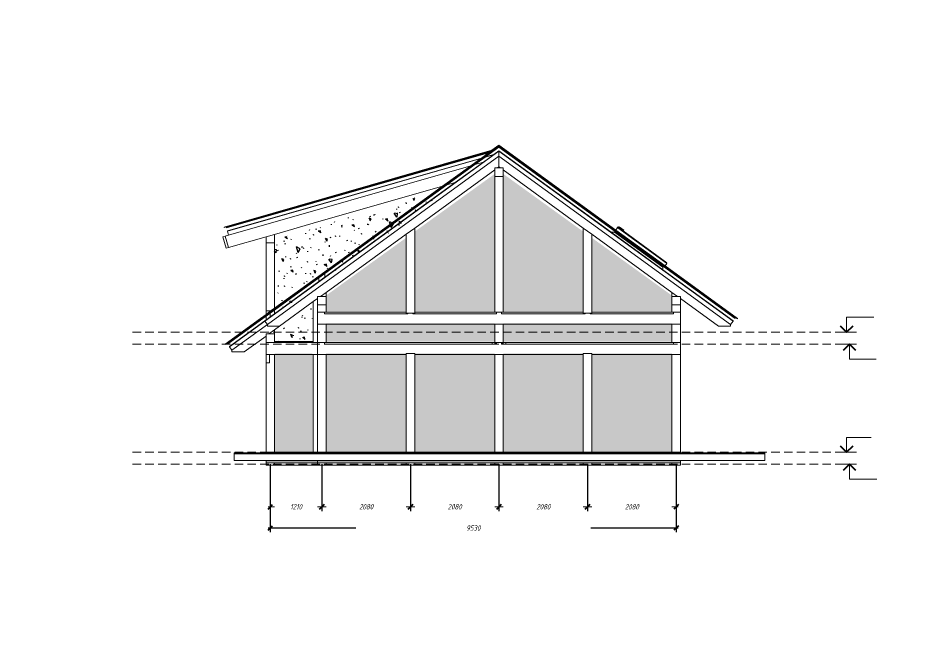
# Model space of a CAD drawing. Header units: millimetres. Extents: x 0 to 6720, y 0 to 297.
# Drawn here: x 3343.4 to 3763.4, y 0 to 297 of the extents above; entities that cross this region are included whole.
import ezdxf

# ---------------------------------------------------------------- set-up
doc = ezdxf.new("R2010")
doc.units = ezdxf.units.MM
for name, pattern in [('K5LT32768', [0]), ('K5LT_BASIC', [0]), ('K5LT_DASHED', [6, 4, -2]), ('K5LT_THIN', [0])]:
    doc.linetypes.add(name, pattern=pattern)
doc.layers.add('Системный слой', color=7, linetype='Continuous')
doc.styles.add('KDIMTEXTSTYLE', font='GOST_AU.SHX', dxfattribs={"width": 0.96, "oblique": 15, "height": 5})
doc.styles.add('KTEXTSTYLE', font='GOST_AU.SHX', dxfattribs={"width": 0.96, "height": 5})
doc.dimstyles.new('KDIMSTYLE (0.02)', dxfattribs={"dimtxt": 5, "dimasz": 1, "dimexe": 2, "dimexo": 0, "dimgap": 1, "dimtad": 1, "dimlfac": 50, "dimtxsty": 'KDIMTEXTSTYLE', "dimsah": 1, "dimcen": 0, "dimdle": 1, "dimadec": 0, "dimazin": 0, "dimtfac": 0.667, "dimtmove": 0, "dimatfit": 3, "dimfxl": 0, "dimtvp": 1, "dimtolj": 1, "dimtzin": 0, "dimarcsym": 0})

# ---------------------------------------------------------------- blocks, each defined once
blk = doc.blocks.new('U57')
at = {"layer": 'Системный слой', "color": 7, "linetype": 'K5LT32768', "lineweight": 18}
for p, q in [((3569.38, 236.93), (3458.23, 156.18)), ((3458.29, 156.1), (3569.38, 236.81)), ((3563.08, 231.74), (3569.38, 236.32)), ((3566.08, 234.78), (3569.38, 237.18)), ((3569.38, 237.18), (3569.38, 236.93)), ((3624.22, 197.34), (3569.38, 237.18)), ((3569.38, 236.93), (3569.38, 236.81)), ((3569.38, 236.93), (3680.53, 156.18)), ((3569.38, 236.81), (3569.38, 236.32)), ((3569.38, 236.81), (3680.47, 156.1)), ((3623.97, 196.65), (3569.38, 236.32)), ((3440.26, 198.7), (3566.08, 234.78)), ((3441.28, 198.79), (3565.6, 234.44)), ((3565.37, 234.27), (3441.31, 198.69)), ((3564.42, 233.58), (3441.42, 198.31)), ((3441.8, 196.96), (3561.11, 231.17)), ((3569.38, 234.46), (3459.4, 154.56)), ((3460.58, 152.94), (3569.38, 231.99)), ((3558.11, 228.13), (3562.84, 231.56)), ((3560.87, 231), (3561.11, 231.17)), ((3564.42, 233.58), (3561.11, 231.17)), ((3562.04, 229.26), (3566.77, 232.69)), ((3566.77, 232.69), (3562.84, 231.56)), ((3562.84, 231.56), (3563.08, 231.74)), ((3563.08, 231.74), (3567.01, 232.86)), ((3564.42, 233.58), (3565.37, 234.27)), ((3565.37, 234.27), (3565.6, 234.44)), ((3565.6, 234.44), (3566.08, 234.78)), ((3566.77, 232.69), (3567.01, 232.86)), ((3567.01, 232.86), (3569.38, 234.59)), ((3569.38, 234.59), (3569.38, 234.46)), ((3569.38, 234.59), (3622.1, 196.29)), ((3569.38, 234.46), (3569.38, 231.99)), ((3679.36, 154.56), (3569.38, 234.46)), ((3569.38, 231.99), (3569.38, 227.05)), ((3569.38, 231.99), (3678.18, 152.94)), ((3560.87, 231), (3441.83, 196.86)), ((3556.14, 227.56), (3442.38, 194.94)), ((3556.14, 227.56), (3542.89, 217.94)), ((3544.86, 218.5), (3558.11, 228.13)), ((3562.04, 229.26), (3548.8, 219.63)), ((3556.14, 227.56), (3560.87, 231)), ((3558.11, 228.13), (3562.04, 229.26)), ((3569.38, 227.05), (3568.69, 226.54)), ((3569.38, 227.05), (3570.07, 226.54)), ((3569.38, 226.55), (3569.38, 227.05)), ((3567.38, 225.59), (3529.78, 198.27)), ((3567.38, 225.59), (3567.38, 226.54)), ((3567.38, 226.54), (3568.69, 226.54)), ((3567.38, 222.54), (3567.38, 225.59)), ((3568.69, 226.54), (3569.37, 226.54)), ((3569.38, 226.55), (3569.37, 226.54)), ((3569.37, 226.54), (3569.39, 226.54)), ((3569.39, 226.54), (3569.38, 226.55)), ((3569.39, 226.54), (3570.07, 226.54)), ((3570.07, 226.54), (3571.38, 226.54)), ((3571.38, 226.54), (3571.38, 225.59)), ((3571.38, 225.59), (3571.38, 222.54)), ((3571.38, 225.59), (3608.98, 198.27)), ((3487.58, 175.15), (3548.8, 219.63)), ((3487.58, 176.89), (3544.86, 218.5)), ((3544.86, 218.5), (3548.8, 219.63)), ((3567.38, 222.54), (3567.38, 158.74)), ((3571.38, 222.54), (3567.38, 222.54)), ((3571.38, 158.74), (3571.38, 222.54)), ((3487.58, 177.75), (3542.89, 217.94)), ((3487.58, 202.08), (3542.89, 217.94)), ((3484.78, 201.27), (3487.58, 202.08)), ((3440.26, 198.7), (3440.32, 198.51)), ((3441.28, 198.79), (3440.32, 198.51)), ((3441.28, 198.79), (3441.31, 198.69)), ((3441.31, 198.69), (3441.42, 198.31)), ((3463.98, 195.31), (3484.78, 201.27)), ((3529.78, 198.27), (3525.78, 195.37)), ((3529.78, 158.74), (3529.78, 198.27)), ((3608.98, 198.27), (3608.98, 158.74)), ((3608.98, 198.27), (3612.98, 195.37)), ((3625.07, 198.5), (3624.22, 197.34)), ((3625.21, 198.7), (3625.07, 198.5)), ((3625.23, 198.38), (3625.07, 198.5)), ((3625.33, 198.86), (3625.21, 198.7)), ((3625.37, 198.58), (3625.21, 198.7)), ((3625.23, 198.38), (3625.25, 198.42)), ((3625.37, 198.58), (3625.25, 198.42)), ((3625.25, 198.42), (3648.07, 181.84)), ((3625.65, 198.62), (3625.33, 198.86)), ((3627.7, 196.89), (3625.37, 198.58)), ((3625.77, 198.78), (3625.65, 198.62)), ((3627.94, 197.21), (3625.77, 198.78)), ((3440.84, 194.5), (3439.68, 194.17)), ((3439.68, 194.17), (3441.23, 188.79)), ((3442.38, 194.94), (3440.84, 194.5)), ((3442.38, 189.12), (3440.84, 194.5)), ((3441.8, 196.96), (3441.83, 196.86)), ((3441.83, 196.86), (3442.38, 194.94)), ((3442.38, 189.12), (3459.98, 194.16)), ((3459.98, 194.16), (3463.98, 195.31)), ((3459.98, 191.34), (3459.98, 194.16)), ((3463.98, 191.34), (3463.98, 195.31)), ((3525.78, 195.37), (3488.18, 168.05)), ((3525.78, 158.74), (3525.78, 195.37)), ((3612.98, 195.37), (3612.98, 158.74)), ((3612.98, 195.37), (3650.58, 168.05)), ((3622.1, 196.29), (3646.27, 178.72)), ((3623.7, 196.29), (3622.1, 196.29)), ((3623.97, 196.65), (3623.7, 196.28)), ((3623.7, 196.28), (3623.7, 196.29)), ((3646.27, 179.88), (3623.7, 196.28)), ((3623.97, 196.65), (3646.62, 180.19)), ((3624.22, 197.34), (3647.36, 180.53)), ((3627.7, 196.89), (3627.94, 197.21)), ((3648.19, 182), (3627.7, 196.89)), ((3441.23, 188.79), (3442.38, 189.12)), ((3463.98, 191.34), (3459.98, 191.34)), ((3459.98, 191.34), (3459.98, 159.34)), ((3463.98, 160.6), (3463.98, 191.34)), ((3647.36, 180.53), (3648.21, 181.69)), ((3648.04, 181.81), (3648.07, 181.84)), ((3648.21, 181.69), (3648.04, 181.81)), ((3648.07, 181.84), (3648.19, 182)), ((3484.78, 175.72), (3487.58, 177.75)), ((3484.78, 174.85), (3487.58, 176.89)), ((3487.58, 176.89), (3487.58, 175.15)), ((3646.27, 178.72), (3646.27, 179.88)), ((3646.27, 179.88), (3646.35, 179.82)), ((3646.27, 178.72), (3679.41, 154.64)), ((3646.35, 179.82), (3646.62, 180.19)), ((3646.62, 180.19), (3680.24, 155.77)), ((3647.36, 180.53), (3681.46, 155.75)), ((3463.98, 160.6), (3484.78, 175.72)), ((3463.98, 159.74), (3484.78, 174.85)), ((3463.98, 158.01), (3484.78, 173.12)), ((3484.78, 173.12), (3487.58, 175.15)), ((3484.78, 173.12), (3484.78, 174.85)), ((3488.18, 168.05), (3485.55, 166.14)), ((3488.18, 166.14), (3488.18, 168.05)), ((3650.58, 166.14), (3650.58, 168.05)), ((3650.58, 168.05), (3653.21, 166.14)), ((3484.18, 165.14), (3482.18, 163.69)), ((3485.55, 166.14), (3484.18, 166.14)), ((3484.18, 166.14), (3484.18, 165.14)), ((3484.18, 162.14), (3484.18, 165.14)), ((3488.18, 166.14), (3485.55, 166.14)), ((3488.18, 166.14), (3488.18, 162.14)), ((3653.21, 166.14), (3650.58, 166.14)), ((3650.58, 162.14), (3650.58, 166.14)), ((3654.58, 166.14), (3653.21, 166.14)), ((3654.58, 165.14), (3654.58, 166.14)), ((3654.58, 165.14), (3672.48, 152.14)), ((3654.58, 162.14), (3654.58, 165.14)), ((3461.98, 159.15), (3463.98, 160.6)), ((3461.98, 158.29), (3463.98, 159.74)), ((3463.98, 158.01), (3463.98, 159.74)), ((3482.18, 163.69), (3466.28, 152.14)), ((3482.18, 163.69), (3482.18, 144.94)), ((3484.18, 158.74), (3484.18, 162.14)), ((3488.18, 162.14), (3484.18, 162.14)), ((3488.18, 162.14), (3488.18, 158.74)), ((3650.58, 158.74), (3650.58, 162.14)), ((3654.58, 162.14), (3650.58, 162.14)), ((3654.58, 162.14), (3654.58, 158.74)), ((3457.3, 155.75), (3440.7, 143.69)), ((3441.63, 144.12), (3457.42, 155.59)), ((3441.69, 144.04), (3458.29, 156.1)), ((3441.92, 143.71), (3458.52, 155.77)), ((3457.3, 155.75), (3459.98, 157.7)), ((3457.3, 155.75), (3457.42, 155.59)), ((3457.42, 155.59), (3458.23, 156.18)), ((3458.23, 156.18), (3458.29, 156.1)), ((3458.29, 156.1), (3458.52, 155.77)), ((3458.52, 155.77), (3459.98, 156.83)), ((3461.98, 159.34), (3459.98, 159.34)), ((3459.98, 159.34), (3459.98, 157.7)), ((3461.98, 159.15), (3459.98, 157.7)), ((3459.98, 156.83), (3461.98, 158.29)), ((3459.98, 156.83), (3459.98, 155.34)), ((3461.98, 156.56), (3460.31, 155.34)), ((3461.98, 159.34), (3461.98, 159.15)), ((3461.98, 158.29), (3461.98, 156.56)), ((3463.98, 158.01), (3461.98, 156.56)), ((3484.18, 158.74), (3487.38, 158.74)), ((3484.18, 158.74), (3484.18, 153.14)), ((3487.38, 157.94), (3487.38, 158.74)), ((3488.18, 158.74), (3487.38, 158.74)), ((3526.58, 157.94), (3487.38, 157.94)), ((3488.18, 158.74), (3525.78, 158.74)), ((3525.78, 158.74), (3525.78, 158.34)), ((3525.78, 158.34), (3526.58, 158.34)), ((3526.58, 158.34), (3528.98, 158.34)), ((3526.58, 157.94), (3526.58, 158.34)), ((3528.98, 157.94), (3528.98, 158.34)), ((3529.78, 158.34), (3528.98, 158.34)), ((3568.18, 157.94), (3528.98, 157.94)), ((3529.78, 158.74), (3567.38, 158.74)), ((3529.78, 158.34), (3529.78, 158.74)), ((3567.38, 158.74), (3568.18, 158.74)), ((3568.18, 158.74), (3570.58, 158.74)), ((3568.18, 157.94), (3568.18, 158.74)), ((3570.58, 158.74), (3571.38, 158.74)), ((3570.58, 157.94), (3570.58, 158.74)), ((3609.78, 157.94), (3570.58, 157.94)), ((3571.38, 158.74), (3608.98, 158.74)), ((3608.98, 158.74), (3608.98, 158.34)), ((3608.98, 158.34), (3609.78, 158.34)), ((3609.78, 158.34), (3612.18, 158.34)), ((3609.78, 157.94), (3609.78, 158.34)), ((3612.18, 158.34), (3612.98, 158.34)), ((3612.18, 157.94), (3612.18, 158.34)), ((3651.38, 157.94), (3612.18, 157.94)), ((3612.98, 158.74), (3650.58, 158.74)), ((3612.98, 158.34), (3612.98, 158.74)), ((3650.58, 158.74), (3651.38, 158.74)), ((3651.38, 158.74), (3654.58, 158.74)), ((3651.38, 157.94), (3651.38, 158.74)), ((3654.58, 153.14), (3654.58, 158.74)), ((3680.24, 155.77), (3680.47, 156.1)), ((3680.47, 156.1), (3680.53, 156.18)), ((3680.53, 156.18), (3681.34, 155.59)), ((3681.34, 155.59), (3681.46, 155.75)), ((3459.35, 154.64), (3442.75, 142.58)), ((3459.4, 154.56), (3442.8, 142.5)), ((3443.98, 140.88), (3460.58, 152.94)), ((3459.35, 154.64), (3459.98, 155.1)), ((3459.35, 154.64), (3459.4, 154.56)), ((3459.4, 154.56), (3460.58, 152.94)), ((3459.98, 155.34), (3460.31, 155.34)), ((3459.98, 155.34), (3459.98, 155.1)), ((3460.31, 155.34), (3459.98, 155.1)), ((3460.58, 152.94), (3460.58, 152.14)), ((3460.58, 152.14), (3466.28, 152.14)), ((3463.98, 150.47), (3466.28, 152.14)), ((3484.18, 144.54), (3484.18, 153.14)), ((3488.18, 153.14), (3484.18, 153.14)), ((3488.18, 153.14), (3488.18, 144.54)), ((3488.18, 153.14), (3567.38, 153.14)), ((3567.38, 144.54), (3567.38, 153.14)), ((3571.38, 153.14), (3567.38, 153.14)), ((3571.38, 144.54), (3571.38, 153.14)), ((3571.38, 153.14), (3650.58, 153.14)), ((3650.58, 144.54), (3650.58, 153.14)), ((3654.58, 153.14), (3650.58, 153.14)), ((3654.58, 153.14), (3654.58, 144.54)), ((3672.48, 152.14), (3678.18, 152.14)), ((3678.18, 152.94), (3679.36, 154.56)), ((3678.18, 152.14), (3678.18, 152.94)), ((3679.36, 154.56), (3679.41, 154.64)), ((3449.68, 140.08), (3459.98, 147.56)), ((3461.33, 148.54), (3459.98, 148.54)), ((3459.98, 148.54), (3459.98, 147.56)), ((3459.98, 144.54), (3459.98, 147.56)), ((3461.33, 148.54), (3463.98, 150.47)), ((3463.98, 148.54), (3461.33, 148.54)), ((3463.98, 150.47), (3463.98, 148.54)), ((3463.98, 148.54), (3463.98, 144.94)), ((3440.7, 143.69), (3440.82, 143.53)), ((3440.82, 143.53), (3441.63, 144.12)), ((3441.63, 144.12), (3441.69, 144.04)), ((3441.69, 144.04), (3441.92, 143.71)), ((3459.98, 144.54), (3459.98, 138.94)), ((3463.98, 144.54), (3459.98, 144.54)), ((3482.18, 144.94), (3463.98, 144.94)), ((3463.98, 144.94), (3463.98, 144.54)), ((3463.98, 144.54), (3482.18, 144.54)), ((3482.18, 144.94), (3482.18, 144.54)), ((3482.18, 144.54), (3484.18, 144.54)), ((3484.18, 144.54), (3484.18, 138.94)), ((3484.18, 144.54), (3487.38, 144.54)), ((3487.38, 144.54), (3488.18, 144.54)), ((3487.38, 143.74), (3487.38, 144.54)), ((3566.18, 143.74), (3487.38, 143.74)), ((3488.18, 144.54), (3566.18, 144.54)), ((3566.18, 143.74), (3566.18, 144.54)), ((3566.18, 144.54), (3567.38, 144.54)), ((3567.38, 143.74), (3566.18, 143.74)), ((3567.38, 143.74), (3567.38, 144.54)), ((3567.38, 144.54), (3567.78, 144.54)), ((3567.78, 143.74), (3567.38, 143.74)), ((3567.78, 144.54), (3567.78, 143.74)), ((3567.78, 144.54), (3568.18, 144.54)), ((3568.18, 143.74), (3567.78, 143.74)), ((3568.18, 143.74), (3568.18, 144.54)), ((3568.18, 144.54), (3570.58, 144.54)), ((3570.58, 144.54), (3570.98, 144.54)), ((3570.58, 143.74), (3570.58, 144.54)), ((3570.98, 143.74), (3570.58, 143.74)), ((3570.98, 144.54), (3570.98, 143.74)), ((3570.98, 144.54), (3571.38, 144.54)), ((3571.38, 143.74), (3570.98, 143.74)), ((3571.38, 143.74), (3571.38, 144.54)), ((3571.38, 144.54), (3572.58, 144.54)), ((3572.58, 143.74), (3571.38, 143.74)), ((3572.58, 144.54), (3572.58, 143.74)), ((3572.58, 144.54), (3650.58, 144.54)), ((3651.38, 143.74), (3572.58, 143.74)), ((3650.58, 144.54), (3651.38, 144.54)), ((3651.38, 144.54), (3654.58, 144.54)), ((3651.38, 143.74), (3651.38, 144.54)), ((3654.58, 138.94), (3654.58, 144.54)), ((3442.75, 142.58), (3442.8, 142.5)), ((3442.8, 142.5), (3443.98, 140.88)), ((3443.98, 140.88), (3443.98, 140.08)), ((3449.68, 140.08), (3443.98, 140.08)), ((3459.98, 138.94), (3461.58, 138.94)), ((3459.98, 134.94), (3459.98, 138.94)), ((3461.58, 138.94), (3463.98, 138.94)), ((3461.58, 138.94), (3461.58, 134.94)), ((3463.98, 92.94), (3463.98, 138.94)), ((3482.18, 138.94), (3463.98, 138.94)), ((3484.18, 138.94), (3482.18, 138.94)), ((3482.18, 138.94), (3482.18, 92.94)), ((3484.18, 138.94), (3484.18, 92.94)), ((3484.18, 138.94), (3488.18, 138.94)), ((3488.18, 92.94), (3488.18, 138.94)), ((3525.78, 138.94), (3488.18, 138.94)), ((3525.78, 139.34), (3525.78, 138.94)), ((3529.78, 139.34), (3525.78, 139.34)), ((3525.78, 138.94), (3525.78, 92.94)), ((3529.78, 138.94), (3529.78, 139.34)), ((3529.78, 92.94), (3529.78, 138.94)), ((3567.38, 138.94), (3529.78, 138.94)), ((3567.38, 138.94), (3567.38, 92.94)), ((3571.38, 138.94), (3567.38, 138.94)), ((3571.38, 92.94), (3571.38, 138.94)), ((3608.98, 138.94), (3571.38, 138.94)), ((3612.98, 139.34), (3608.98, 139.34)), ((3608.98, 139.34), (3608.98, 138.94)), ((3608.98, 138.94), (3608.98, 92.94)), ((3612.98, 138.94), (3612.98, 139.34)), ((3612.98, 92.94), (3612.98, 138.94)), ((3650.58, 138.94), (3612.98, 138.94)), ((3650.58, 92.94), (3650.58, 138.94)), ((3654.58, 138.94), (3650.58, 138.94)), ((3654.58, 92.94), (3654.58, 138.94)), ((3461.58, 134.94), (3459.98, 134.94)), ((3459.98, 134.94), (3459.98, 92.94)), ((3459.98, 92.7), (3444.98, 92.7)), ((3444.98, 92.14), (3444.98, 92.7)), ((3463.98, 92.94), (3459.98, 92.94)), ((3459.98, 92.94), (3459.98, 92.7)), ((3459.98, 92.7), (3463.98, 92.7)), ((3463.98, 92.94), (3482.18, 92.94)), ((3463.98, 92.94), (3463.98, 92.7)), ((3482.98, 92.7), (3463.98, 92.7)), ((3482.18, 92.94), (3482.98, 92.94)), ((3482.98, 92.7), (3482.98, 92.94)), ((3484.18, 92.94), (3482.98, 92.94)), ((3482.98, 92.7), (3484.18, 92.7)), ((3484.18, 92.94), (3488.18, 92.94)), ((3484.18, 92.94), (3484.18, 92.7)), ((3488.18, 92.7), (3484.18, 92.7)), ((3488.18, 92.94), (3525.78, 92.94)), ((3488.18, 92.7), (3488.18, 92.94)), ((3526.58, 92.7), (3488.18, 92.7)), ((3525.78, 92.94), (3526.58, 92.94)), ((3526.58, 92.94), (3526.58, 92.7)), ((3526.58, 92.94), (3528.98, 92.94)), ((3528.98, 92.7), (3526.58, 92.7)), ((3528.98, 92.7), (3528.98, 92.94)), ((3528.98, 92.94), (3529.78, 92.94)), ((3568.18, 92.7), (3528.98, 92.7)), ((3529.78, 92.94), (3567.38, 92.94)), ((3567.38, 92.94), (3568.18, 92.94)), ((3568.18, 92.7), (3568.18, 92.94)), ((3568.18, 92.94), (3570.58, 92.94)), ((3570.58, 92.7), (3568.18, 92.7)), ((3570.58, 92.7), (3570.58, 92.94)), ((3571.38, 92.94), (3570.58, 92.94)), ((3609.78, 92.7), (3570.58, 92.7)), ((3571.38, 92.94), (3608.98, 92.94)), ((3608.98, 92.94), (3609.78, 92.94)), ((3609.78, 92.94), (3612.18, 92.94)), ((3609.78, 92.94), (3609.78, 92.7)), ((3612.18, 92.7), (3609.78, 92.7)), ((3612.18, 92.94), (3612.18, 92.7)), ((3612.18, 92.94), (3612.98, 92.94)), ((3650.58, 92.7), (3612.18, 92.7)), ((3612.98, 92.94), (3650.58, 92.94)), ((3650.58, 92.94), (3654.58, 92.94)), ((3650.58, 92.7), (3650.58, 92.94)), ((3654.58, 92.7), (3650.58, 92.7)), ((3654.58, 92.7), (3654.58, 92.94)), ((3694.18, 92.7), (3654.58, 92.7)), ((3694.18, 92.14), (3694.18, 92.7)), ((3694.18, 92.14), (3444.98, 92.14)), ((3444.98, 89.14), (3444.98, 92.14)), ((3444.98, 89.14), (3459.98, 89.14)), ((3459.98, 89.14), (3459.98, 88.94)), ((3484.18, 89.14), (3459.98, 89.14)), ((3459.98, 88.94), (3459.98, 87.94)), ((3459.98, 88.94), (3484.18, 88.94)), ((3484.18, 88.94), (3484.18, 89.14)), ((3484.18, 89.14), (3525.78, 89.14)), ((3484.18, 87.94), (3484.18, 88.94)), ((3525.78, 88.94), (3484.18, 88.94)), ((3525.78, 89.14), (3525.78, 88.94)), ((3525.78, 89.14), (3529.78, 89.14)), ((3529.78, 88.94), (3525.78, 88.94)), ((3529.78, 88.94), (3529.78, 89.14)), ((3529.78, 89.14), (3567.38, 89.14)), ((3567.38, 88.94), (3529.78, 88.94)), ((3567.38, 88.94), (3567.38, 89.14)), ((3567.38, 89.14), (3571.38, 89.14)), ((3571.38, 88.94), (3567.38, 88.94)), ((3571.38, 89.14), (3571.38, 88.94)), ((3571.38, 89.14), (3608.98, 89.14)), ((3608.98, 88.94), (3571.38, 88.94)), ((3608.98, 88.94), (3608.98, 89.14)), ((3608.98, 89.14), (3612.98, 89.14)), ((3612.98, 88.94), (3608.98, 88.94)), ((3612.98, 89.14), (3612.98, 88.94)), ((3612.98, 89.14), (3654.58, 89.14)), ((3654.58, 88.94), (3612.98, 88.94)), ((3654.58, 89.14), (3694.18, 89.14)), ((3654.58, 89.14), (3654.58, 88.94)), ((3654.58, 87.94), (3654.58, 88.94)), ((3694.18, 89.14), (3694.18, 92.14)), ((3459.98, 87.94), (3459.98, 86.94)), ((3463.98, 87.94), (3459.98, 87.94)), ((3459.98, 86.94), (3463.98, 86.94)), ((3463.98, 86.94), (3463.98, 87.94)), ((3463.98, 87.94), (3484.18, 87.94)), ((3463.98, 86.94), (3484.18, 86.94)), ((3484.18, 87.94), (3488.18, 87.94)), ((3484.18, 86.94), (3484.18, 87.94)), ((3488.18, 86.94), (3484.18, 86.94)), ((3488.18, 87.94), (3488.18, 86.94)), ((3525.78, 87.94), (3488.18, 87.94)), ((3488.18, 86.94), (3525.78, 86.94)), ((3525.78, 87.94), (3525.78, 86.94)), ((3529.78, 87.94), (3525.78, 87.94)), ((3525.78, 86.94), (3529.78, 86.94)), ((3529.78, 86.94), (3529.78, 87.94)), ((3529.78, 87.94), (3567.38, 87.94)), ((3529.78, 86.94), (3567.38, 86.94)), ((3567.38, 87.94), (3567.38, 86.94)), ((3571.38, 87.94), (3567.38, 87.94)), ((3567.38, 86.94), (3571.38, 86.94)), ((3571.38, 86.94), (3571.38, 87.94)), ((3608.98, 87.94), (3571.38, 87.94)), ((3571.38, 86.94), (3608.98, 86.94)), ((3608.98, 87.94), (3612.98, 87.94)), ((3608.98, 86.94), (3608.98, 87.94)), ((3612.98, 86.94), (3608.98, 86.94)), ((3612.98, 87.94), (3612.98, 86.94)), ((3612.98, 87.94), (3650.58, 87.94)), ((3612.98, 86.94), (3650.58, 86.94)), ((3650.58, 87.94), (3650.58, 86.94)), ((3654.58, 87.94), (3650.58, 87.94)), ((3650.58, 86.94), (3654.58, 86.94)), ((3654.58, 86.94), (3654.58, 87.94))]:
    blk.add_line(p, q, dxfattribs=at)
blk = doc.blocks.new('U79')
at = {"layer": 'Системный слой', "color": 7, "linetype": 'K5LT_THIN', "lineweight": 18}
for p, q in [((3732.66, 92.94), (3732.66, 99.94)), ((3732.66, 99.94), (3744.19, 99.94)), ((3727.42, 92.94), (3734.66, 92.94))]:
    blk.add_line(p, q, dxfattribs=at)
at = {"layer": 'Системный слой', "color": 5, "linetype": 'K5LT_BASIC', "lineweight": 40}
for p, q in [((3729.66, 95.94), (3732.66, 92.94)), ((3732.66, 92.94), (3735.66, 95.94))]:
    blk.add_line(p, q, dxfattribs=at)
blk = doc.blocks.new('U80')
at = {"layer": 'Системный слой', "color": 7, "linetype": 'K5LT_THIN', "lineweight": 18}
for p, q in [((3730.07, 87.34), (3735.99, 87.34)), ((3733.99, 87.34), (3733.99, 80.34)), ((3733.99, 80.34), (3746.83, 80.34))]:
    blk.add_line(p, q, dxfattribs=at)
at = {"layer": 'Системный слой', "color": 5, "linetype": 'K5LT_BASIC', "lineweight": 40}
for p, q in [((3733.99, 87.34), (3730.99, 84.34)), ((3736.99, 84.34), (3733.99, 87.34))]:
    blk.add_line(p, q, dxfattribs=at)
blk = doc.blocks.new('U81')
at = {"layer": 'Системный слой', "color": 7, "linetype": 'K5LT_THIN', "lineweight": 18}
for p, q in [((3732.66, 149.34), (3732.66, 156.34)), ((3732.66, 156.34), (3745.38, 156.34)), ((3727.42, 149.34), (3734.66, 149.34))]:
    blk.add_line(p, q, dxfattribs=at)
at = {"layer": 'Системный слой', "color": 5, "linetype": 'K5LT_BASIC', "lineweight": 40}
for p, q in [((3729.66, 152.34), (3732.66, 149.34)), ((3732.66, 149.34), (3735.66, 152.34))]:
    blk.add_line(p, q, dxfattribs=at)
blk = doc.blocks.new('U82')
at = {"layer": 'Системный слой', "color": 7, "linetype": 'K5LT_THIN', "lineweight": 18}
for p, q in [((3730.07, 143.74), (3735.99, 143.74)), ((3733.99, 143.74), (3733.99, 136.74)), ((3733.99, 136.74), (3746.5, 136.74))]:
    blk.add_line(p, q, dxfattribs=at)
at = {"layer": 'Системный слой', "color": 5, "linetype": 'K5LT_BASIC', "lineweight": 40}
for p, q in [((3733.99, 143.74), (3730.99, 140.74)), ((3736.99, 140.74), (3733.99, 143.74))]:
    blk.add_line(p, q, dxfattribs=at)
blk = doc.blocks.new('U78')
at = {"layer": 'Системный слой', "color": 7, "linetype": 'K5LT_DASHED', "lineweight": 18}
for p, q in [((3397.25, 149.34), (3737.25, 149.34)), ((3397.25, 143.74), (3737.25, 143.74)), ((3397.25, 92.94), (3737.25, 92.94)), ((3397.25, 87.34), (3737.25, 87.34))]:
    blk.add_line(p, q, dxfattribs=at)
at = {"layer": 'Системный слой'}
for name in ['U81', 'U82', 'U79', 'U80']:
    blk.add_blockref(name, (0, 0), dxfattribs=at)
blk = doc.blocks.new('KDIMARROW_03')
at = {"layer": 'Системный слой', "color": 0, "linetype": 'K5LT_BASIC', "lineweight": 40}
blk.add_line((-1.06, -1.06), (1.06, 1.06), dxfattribs=at)
at = {"layer": 'Системный слой', "color": 0, "linetype": 'K5LT_THIN', "lineweight": 18}
for q in [(-1, 0), (2, 0)]:
    blk.add_line((0, 0), q, dxfattribs=at)

msp = doc.modelspace()

# ---------------------------------------------------------------- hatches: boundary and pattern name
at = {"layer": 'Системный слой'}
h = msp.add_hatch(dxfattribs=at)
h.set_pattern_fill('', angle=45, style=0, pattern_type=0)
h.set_pattern_definition([(45, (0, 0), (4e-16, 4.2426407), [3, -2.1]), (45, (1.591, 0.5303), (4e-16, 4.2426407), [0.9, -4.2]), (45, (-0.106, 0.9546), (4e-16, 4.2426407), [0.9, -4.2])])
h.paths.add_polyline_path([(3525.78, 139.34244), (3488.18, 139.34244), (3488.18, 92.94244), (3525.78, 92.94244)])
h.paths.add_polyline_path([(3529.78, 139.34244), (3529.78, 92.94244), (3567.38, 92.94244), (3567.38, 139.34244)])
h.paths.add_polyline_path([(3608.98, 139.34244), (3571.38, 139.34244), (3571.38, 92.94244), (3608.98, 92.94244)])
h.paths.add_polyline_path([(3650.58, 139.34244), (3612.98, 139.34244), (3612.98, 92.94244), (3650.58, 92.94244)])
h.paths.add_polyline_path([(3650.58, 153.54244), (3571.38, 153.54244), (3571.38, 144.94244), (3650.58, 144.94244)])
h.paths.add_polyline_path([(3612.98, 193.69782), (3612.98, 159.14244), (3650.58, 159.14244), (3650.58, 160.98244), (3650.58, 166.58244)])
h.paths.add_polyline_path([(3608.98, 159.14244), (3608.97986, 196.58254), (3571.3801, 223.69774), (3571.38, 220.84244), (3571.38, 159.14244)])
h.paths.add_polyline_path([(3567.38, 159.14244), (3567.38, 220.84244), (3567.38, 223.69791), (3529.7799, 196.58246), (3529.78, 159.14244)])
h.paths.add_polyline_path([(3525.78, 159.14244), (3525.77978, 193.69774), (3488.17988, 166.58244), (3488.18, 160.98244), (3488.18, 159.14244)])
h.paths.add_polyline_path([(3488.18, 144.94244), (3567.38, 144.94244), (3567.38, 153.54244), (3488.18, 153.54244)])
h.paths.add_polyline_path([(3481.78, 92.94244), (3481.78, 139.34244), (3463.98, 139.34244), (3463.98, 92.94244)])
h = msp.add_hatch(dxfattribs=at)
h.set_pattern_fill('', angle=40, style=0, pattern_type=0)
h.set_pattern_definition([(40, (7.66, 6.428), (-20.5692, 24.51342), [2, -30]), (130, (9.193, 7.713), (-24.51342, -20.5692), [2, -30]), (85, (7.66, 6.428), (-20.56883, 24.51297), [2.828, -42.426]), (60, (9.193, 7.713), (-27.7128, 16), [2, -30]), (150, (10.192, 9.445), (-16, -27.7128), [2, -30]), (105, (9.193, 7.713), (-27.7123, 15.9997), [2.828, -42.426]), (80, (16.853, 14.141), (-26.0974, 4.60168), [1.5, -25]), (170, (17.114, 15.618), (-4.60168, -26.0974), [1.5, -25]), (125, (16.853, 14.141), (-26.09695, 4.6016), [2.121, -35.355]), (100, (-18.796, -15.771), (-15.756924, -2.77837), [1, -15]), (190, (-18.97, -14.787), (2.77837, -15.756924), [1, -15]), (145, (-18.796, -15.771), (-15.75733, -2.778442), [1.414, -21.213]), (70, (1.233, 14.088), (-15.03508, 5.47232), [1, -15]), (160, (1.575, 15.028), (-5.47232, -15.03508), [1, -15]), (115, (1.233, 14.088), (-15.03547, 5.472463), [1.414, -21.213]), (85, (0, 0), (-9.351857, 7.84492), [0.3, -10]), (65, (0, 0), (-2.4184476, 6.64463), [0.3, -10]), (105, (0, 0), (-6.1930747, 7.6580563), [0.5, -12]), (110, (0, 0), (-7.945929, 1.36463), [0.5, -7])])
h.paths.add_polyline_path([(3481.78, 161.96702), (3463.98, 149.13056), (3463.98, 148.94244), (3463.98, 144.94244), (3481.78, 144.94244)])
h.paths.add_polyline_path([(3463.98, 157.33709), (3547.46152, 217.54009), (3463.98, 193.10102)])

# ---------------------------------------------------------------- block references
for name in ['U57', 'U78']:
    msp.add_blockref(name, (0, 0), dxfattribs=at)

# ---------------------------------------------------------------- dimensions: what is measured, and where the dimension line sits
at = {"layer": 'Системный слой', "color": 7}
for base, p1, p2, location in [((3461.98, 67.34244), (3486.18, 87.34244), (3461.98, 87.34244), (3474.08, 67.34244)), ((3461.98, 57.34244), (3652.58, 87.34244), (3461.98, 87.34244), (3557.28, 57.34244)), ((3486.18, 67.34244), (3527.78, 87.34244), (3486.18, 87.34244), (3506.98, 67.34244)), ((3527.78, 67.34244), (3569.38, 87.34244), (3527.78, 87.34244), (3548.58, 67.34244)), ((3569.38, 67.34244), (3610.98, 87.34244), (3569.38, 87.34244), (3590.18, 67.34244)), ((3610.98, 67.34244), (3652.58, 87.34244), (3610.98, 87.34244), (3631.78, 67.34244))]:
    msp.add_linear_dim(base=base, p1=p1, p2=p2, location=location, dimstyle='KDIMSTYLE (0.02)', override={"dimexo": 0, "dimpost": '\\H2.5;\\W0.965;\\Q15;<>', "dimblk1": 'KDIMARROW_03', "dimblk2": 'KDIMARROW_03', "dimse1": 0, "dimse2": 0, "dimclrt": 7, "dimtolj": 1}, dxfattribs=at).render()

doc.saveas('drawing.dxf')
